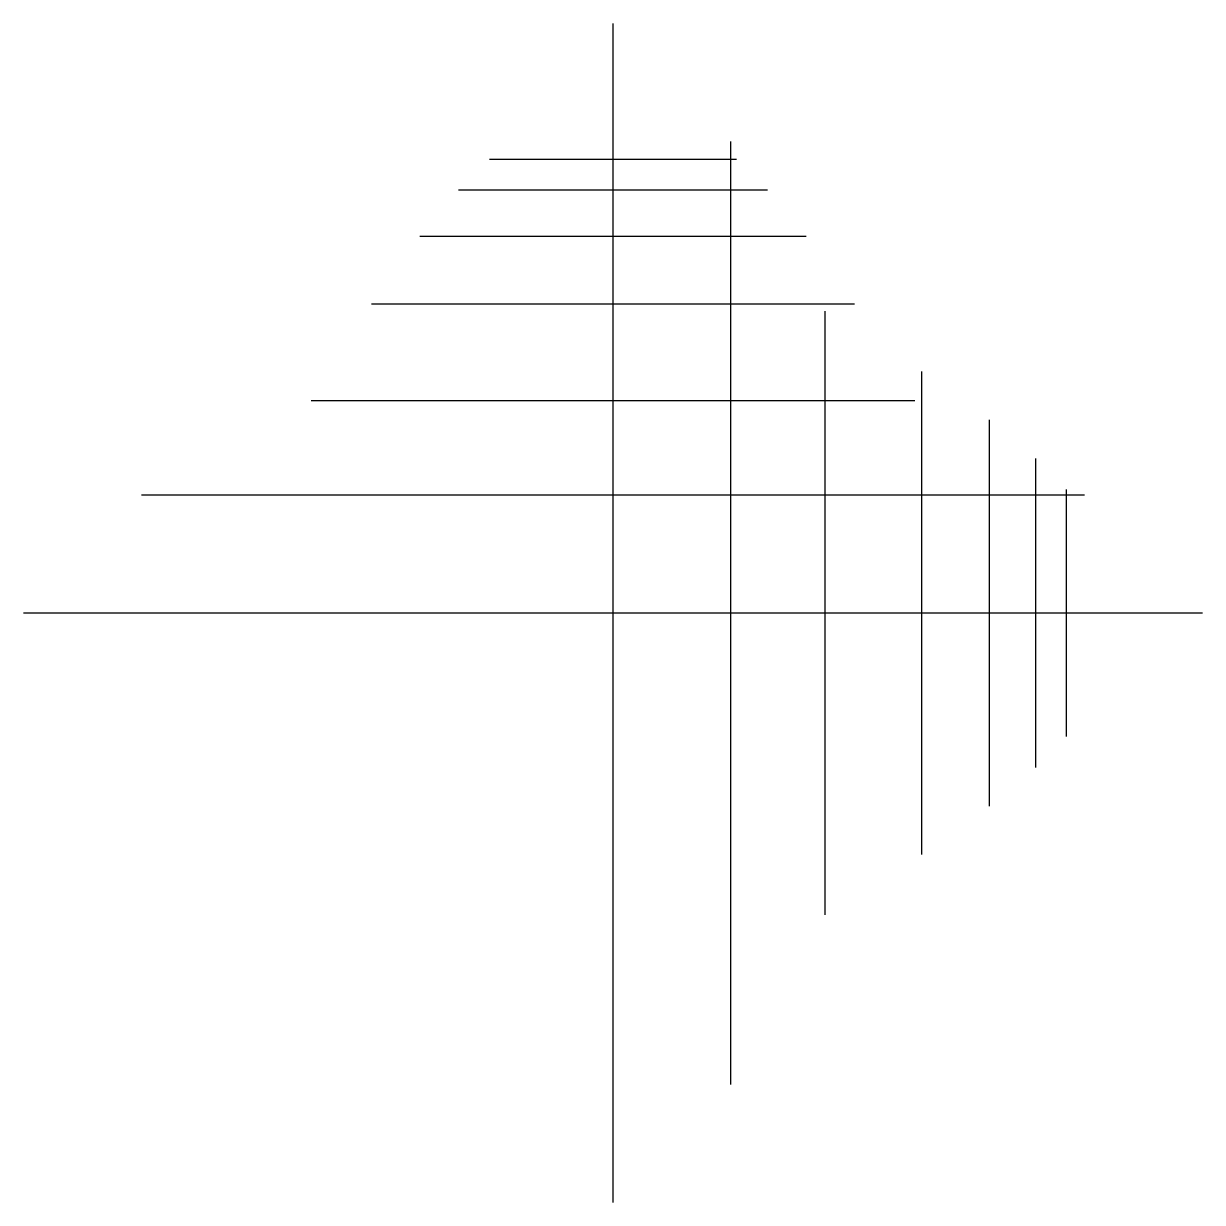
# Model space of a CAD drawing. Header units: millimetres. Extents: x -100 to 100, y -100 to 100.
import ezdxf

# ---------------------------------------------------------------- set-up
doc = ezdxf.new("R2010")
doc.units = ezdxf.units.MM
doc.header["$MEASUREMENT"] = 0
doc.layers.add('Default', color=18, linetype='Continuous', true_color=0x000000)

msp = doc.modelspace()

# ---------------------------------------------------------------- linework, layer by layer
at = {"layer": 'Default'}
for points in [[(0, -100), (0, 100)], [(20, -80), (20, 80)], [(20.97152, 76.96), (-20.97152, 76.96)], [(26.2144, 71.71712), (-26.2144, 71.71712)], [(32.768, 63.8528), (-32.768, 63.8528)], [(40.96, 52.384), (-40.96, 52.384)], [(36, -51.2), (36, 51.2)], [(52.384, -40.96), (52.384, 40.96)], [(51.2, 36), (-51.2, 36)], [(63.8528, -32.768), (63.8528, 32.768)], [(71.71712, -26.2144), (71.71712, 26.2144)], [(80, 20), (-80, 20)], [(76.96, -20.97152), (76.96, 20.97152)], [(100, 0), (-100, 0)]]:
    msp.add_lwpolyline(points, dxfattribs=at)

doc.saveas('drawing.dxf')
